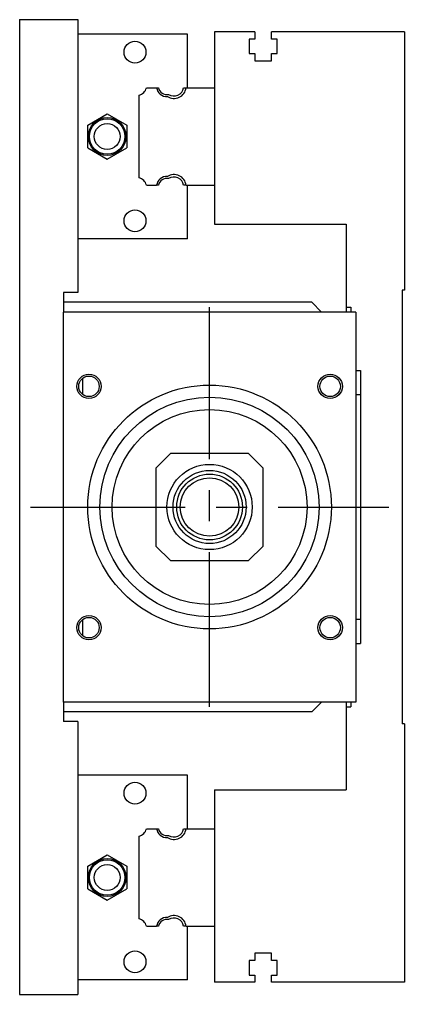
# Model space of a CAD drawing. Extents: x -20 to 866, y -286 to 102.
# Drawn here: x 786.9 to 865.9, y -100 to 100 of the extents above; entities that cross this region are included whole.
import ezdxf

# ---------------------------------------------------------------- set-up
doc = ezdxf.new("R2010")
doc.units = 0
doc.linetypes.add('CENTER', pattern=[50.8, 31.75, -6.35, 6.35, -6.35])
doc.layers.get('0').update_dxf_attribs({"linetype": 'CONTINUOUS'})
doc.layers.add('CENTER', color=1, linetype='CENTER')

msp = doc.modelspace()

# ---------------------------------------------------------------- linework, layer by layer
at = {"color": 7, "linetype": 'CONTINUOUS'}
for p, q in [((786.86, 100), (798.86, 100)), ((786.86, 100), (786.86, -100)), ((798.86, 100), (798.86, 44)), ((821.36, 97), (798.86, 97)), ((821.36, 86), (821.36, 97)), ((826.86, 97.5), (826.86, 86)), ((835.16, 97.5), (826.86, 97.5)), ((835.16, 96), (834.01, 96)), ((834.01, 96), (834.01, 93)), ((835.16, 97.5), (835.16, 96)), ((838.56, 96), (838.56, 97.5)), ((865.86, 97.5), (838.56, 97.5)), ((839.71, 96), (838.56, 96)), ((839.71, 93), (839.71, 96)), ((865.86, 97.5), (865.86, 44.5)), ((834.01, 93), (835.16, 93)), ((835.16, 93), (835.16, 91.5)), ((838.56, 91.5), (838.56, 93)), ((838.56, 93), (839.71, 93)), ((835.16, 91.5), (838.56, 91.5)), ((812.899608, 86), (814.98154, 86)), ((814.98154, 86), (815.38668, 86)), ((820.537372, 86), (821.041934, 86)), ((821.041934, 86), (826.86, 86)), ((826.86, 86), (826.86, 66)), ((826.86, 86), (826.86, 66)), ((811.36, 84.460392), (811.36, 67.539608)), ((800.860002, 78.309401), (804.860002, 80.618802)), ((804.860002, 80.618802), (808.860002, 78.309401)), ((800.860002, 73.690599), (800.860002, 78.309401)), ((808.860002, 78.309401), (808.860002, 73.690599)), ((800.860002, 73.690599), (804.860002, 71.381198)), ((804.860002, 71.381198), (808.860002, 73.690599)), ((812.899608, 66), (814.98154, 66)), ((815.38668, 66), (814.98154, 66)), ((821.041934, 66), (820.537372, 66)), ((821.041934, 66), (826.86, 66)), ((821.36, 55), (821.36, 66)), ((826.86, 66), (826.86, 58)), ((826.86, 58), (853.86, 58)), ((853.86, 58), (853.86, 41)), ((821.36, 55), (798.86, 55)), ((798.86, 44), (795.86, 44)), ((795.86, 44), (795.86, 40)), ((865.86, 44.5), (865.36, 44.5)), ((865.36, 44.5), (865.36, -44.5)), ((846.86, 42), (795.86, 42)), ((848.86, 40), (846.86, 42)), ((795.86, -40), (795.86, 40)), ((855.86, 40), (795.86, 40)), ((853.86, 41), (854.86, 41)), ((853.86, 41), (853.86, 40)), ((854.86, 41), (854.86, 40)), ((855.86, 40), (855.86, -40)), ((855.86, 28), (856.86, 28)), ((856.86, 28), (856.86, -28)), ((799.86, 23.06222), (799.86, 26.435254)), ((856.86, 23), (855.86, 23)), ((817.86, 11), (814.86, 8)), ((833.86, 11), (817.86, 11)), ((836.86, 8), (833.86, 11)), ((814.86, 8), (814.86, -8)), ((836.86, -8), (836.86, 8)), ((814.86, -8), (817.86, -11)), ((833.86, -11), (836.86, -8)), ((817.86, -11), (833.86, -11)), ((799.86, -26.435254), (799.86, -23.06222)), ((855.86, -23), (856.86, -23)), ((855.86, -28), (856.86, -28)), ((795.86, -40), (795.86, -44)), ((855.86, -40), (795.86, -40)), ((846.86, -42), (848.86, -40)), ((853.86, -40), (853.86, -41)), ((854.86, -40), (854.86, -41)), ((846.86, -42), (795.86, -42)), ((853.86, -41), (853.86, -58)), ((853.86, -41), (854.86, -41)), ((798.86, -44), (795.86, -44)), ((798.86, -44), (798.86, -100)), ((865.86, -44.5), (865.36, -44.5)), ((865.86, -44.5), (865.86, -97.5)), ((821.36, -55), (798.86, -55)), ((821.36, -66), (821.36, -55)), ((826.86, -58), (826.86, -66)), ((826.86, -58), (853.86, -58)), ((811.36, -67.539608), (811.36, -84.460392)), ((812.899608, -66), (814.98154, -66)), ((814.98154, -66), (815.38668, -66)), ((820.537372, -66), (821.041934, -66)), ((821.041934, -66), (826.86, -66)), ((826.86, -66), (826.86, -86)), ((826.86, -66), (826.86, -86)), ((800.860002, -73.690599), (804.860002, -71.381198)), ((804.860002, -71.381198), (808.860002, -73.690599)), ((800.860002, -78.309401), (800.860002, -73.690599)), ((808.860002, -73.690599), (808.860002, -78.309401)), ((800.860002, -78.309401), (804.860002, -80.618802)), ((804.860002, -80.618802), (808.860002, -78.309401)), ((812.899608, -86), (814.98154, -86)), ((815.38668, -86), (814.98154, -86)), ((821.041934, -86), (820.537372, -86)), ((821.041934, -86), (826.86, -86)), ((821.36, -97), (821.36, -86)), ((826.86, -86), (826.86, -97.5)), ((838.56, -91.5), (835.16, -91.5)), ((835.16, -91.5), (835.16, -93)), ((838.56, -93), (838.56, -91.5)), ((835.16, -93), (834.01, -93)), ((834.01, -93), (834.01, -96)), ((839.71, -93), (838.56, -93)), ((839.71, -96), (839.71, -93)), ((821.36, -97), (798.86, -97)), ((835.16, -97.5), (826.86, -97.5)), ((834.01, -96), (835.16, -96)), ((835.16, -96), (835.16, -97.5)), ((838.56, -97.5), (838.56, -96)), ((838.56, -96), (839.71, -96)), ((865.86, -97.5), (838.56, -97.5)), ((786.86, -100), (798.86, -100))]:
    msp.add_line(p, q, dxfattribs=at)
for centre, radius in [((810.560002, 93.300001), 2.25), ((804.860002, 76), 3.875), ((804.860002, 76), 3.643013), ((804.860002, 76), 2.65), ((810.560002, 58.699999), 2.25), ((801.111262, 24.748738), 2.1), ((850.608738, 24.748738), 2.1), ((825.86, 0), 25), ((825.86, 0), 22.5), ((825.86, 0), 20), ((825.86, 0), 8.75), ((825.86, 0), 7.5), ((825.86, 0), 6.75), ((825.86, 0), 6), ((801.111262, -24.748738), 2.1), ((850.608738, -24.748738), 2.1), ((810.560002, -58.699999), 2.25), ((804.860002, -76), 3.875), ((804.860002, -76), 3.643013), ((804.860002, -76), 2.65), ((810.560002, -93.300001), 2.25)]:
    msp.add_circle(centre, radius, dxfattribs=at)
at = {"color": 3, "linetype": 'CONTINUOUS'}
for centre in [(801.111262, 24.748738), (850.608738, 24.748738), (801.111262, -24.748738), (850.608738, -24.748738)]:
    msp.add_circle(centre, 2.5, dxfattribs=at)
at = {"color": 7, "linetype": 'CONTINUOUS'}
for centre, radius, start, end in [((810.86, 86.5), 2.1, 283.774147, 346.225853), ((817.06, 86.3), 2.1, 188.213211, 273.73141), ((817.06, 86.3), 1.7, 190.164249, 282.916417), ((818.56, 86.3), 2.5, 236.952555, 353.107897), ((818.56, 86.3), 2, 235.944202, 351.373073), ((818.56, 65.7), 2.5, 6.892103, 123.047445), ((810.86, 65.5), 2.1, 13.774147, 76.225853), ((817.06, 65.7), 2.1, 86.26859, 171.786789), ((817.06, 65.7), 1.7, 77.083583, 169.835751), ((818.56, 65.7), 2, 8.626927, 124.055798), ((810.86, -65.5), 2.1, 283.774147, 346.225853), ((817.06, -65.7), 2.1, 188.213211, 273.73141), ((817.06, -65.7), 1.7, 190.164249, 282.916417), ((818.56, -65.7), 2.5, 236.952555, 353.107897), ((818.56, -65.7), 2, 235.944202, 351.373073), ((818.56, -86.3), 2.5, 6.892103, 123.047445), ((810.86, -86.5), 2.1, 13.774147, 76.225853), ((817.06, -86.3), 2.1, 86.26859, 171.786789), ((817.06, -86.3), 1.7, 77.083583, 169.835751), ((818.56, -86.3), 2, 8.626927, 124.055798)]:
    msp.add_arc(centre, radius, start, end, dxfattribs=at)
at = {"layer": 'CENTER', "color": 1, "linetype": 'CENTER'}
for p, q in [((825.86, -41), (825.86, 41)), ((789.11, 0), (862.61, 0))]:
    msp.add_line(p, q, dxfattribs=at)

doc.saveas('drawing.dxf')
